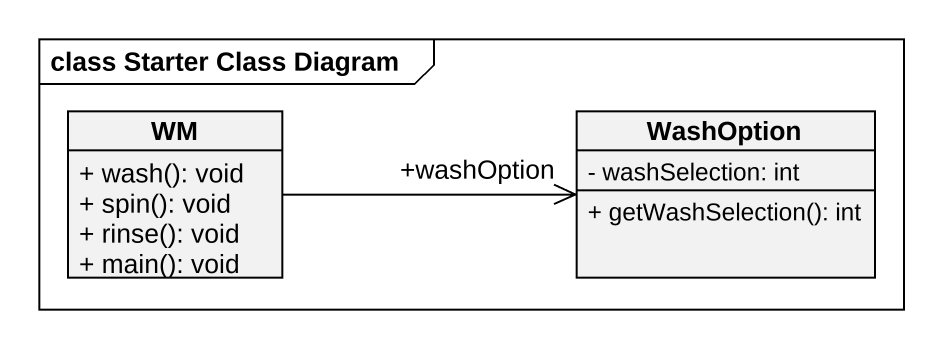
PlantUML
@startuml
mainframe class Starter Class Diagram
hide circle
hide empty members
skinparam classAttributeIconSize 0
class WM {
  + wash(): void
  + spin(): void
  + rinse(): void
  + main(): void
}
class WashOption {
  - washSelection: int
  + getWashSelection(): int
}
WM -right-> "+washOption" WashOption
@enduml
